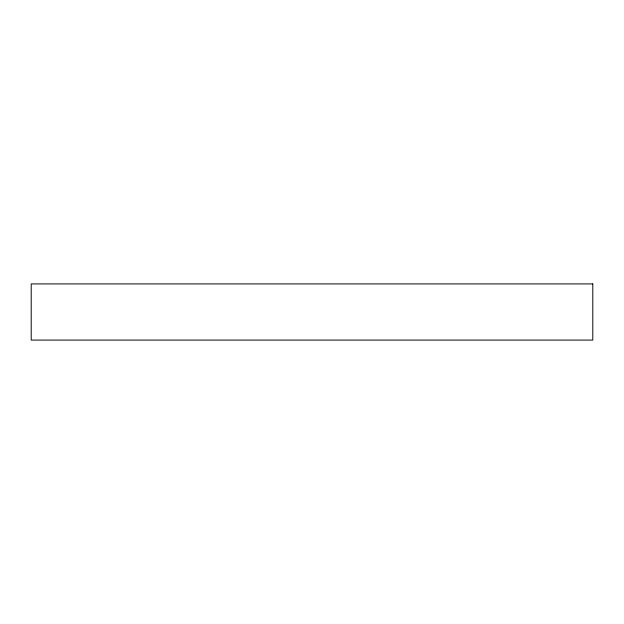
<?xml version="1.0" encoding="UTF-8"?>
<svg xmlns="http://www.w3.org/2000/svg" width="624" height="624" viewBox="0 0 624 624"><rect width="100%" height="100%" fill="white"/><g stroke="black" fill="none" stroke-linecap="round" stroke-linejoin="round"><path stroke-width="0.94" d="M592.8 283.92L31.2 283.92L31.2 340.08L592.8 340.08L592.8 283.92"/></g></svg>
